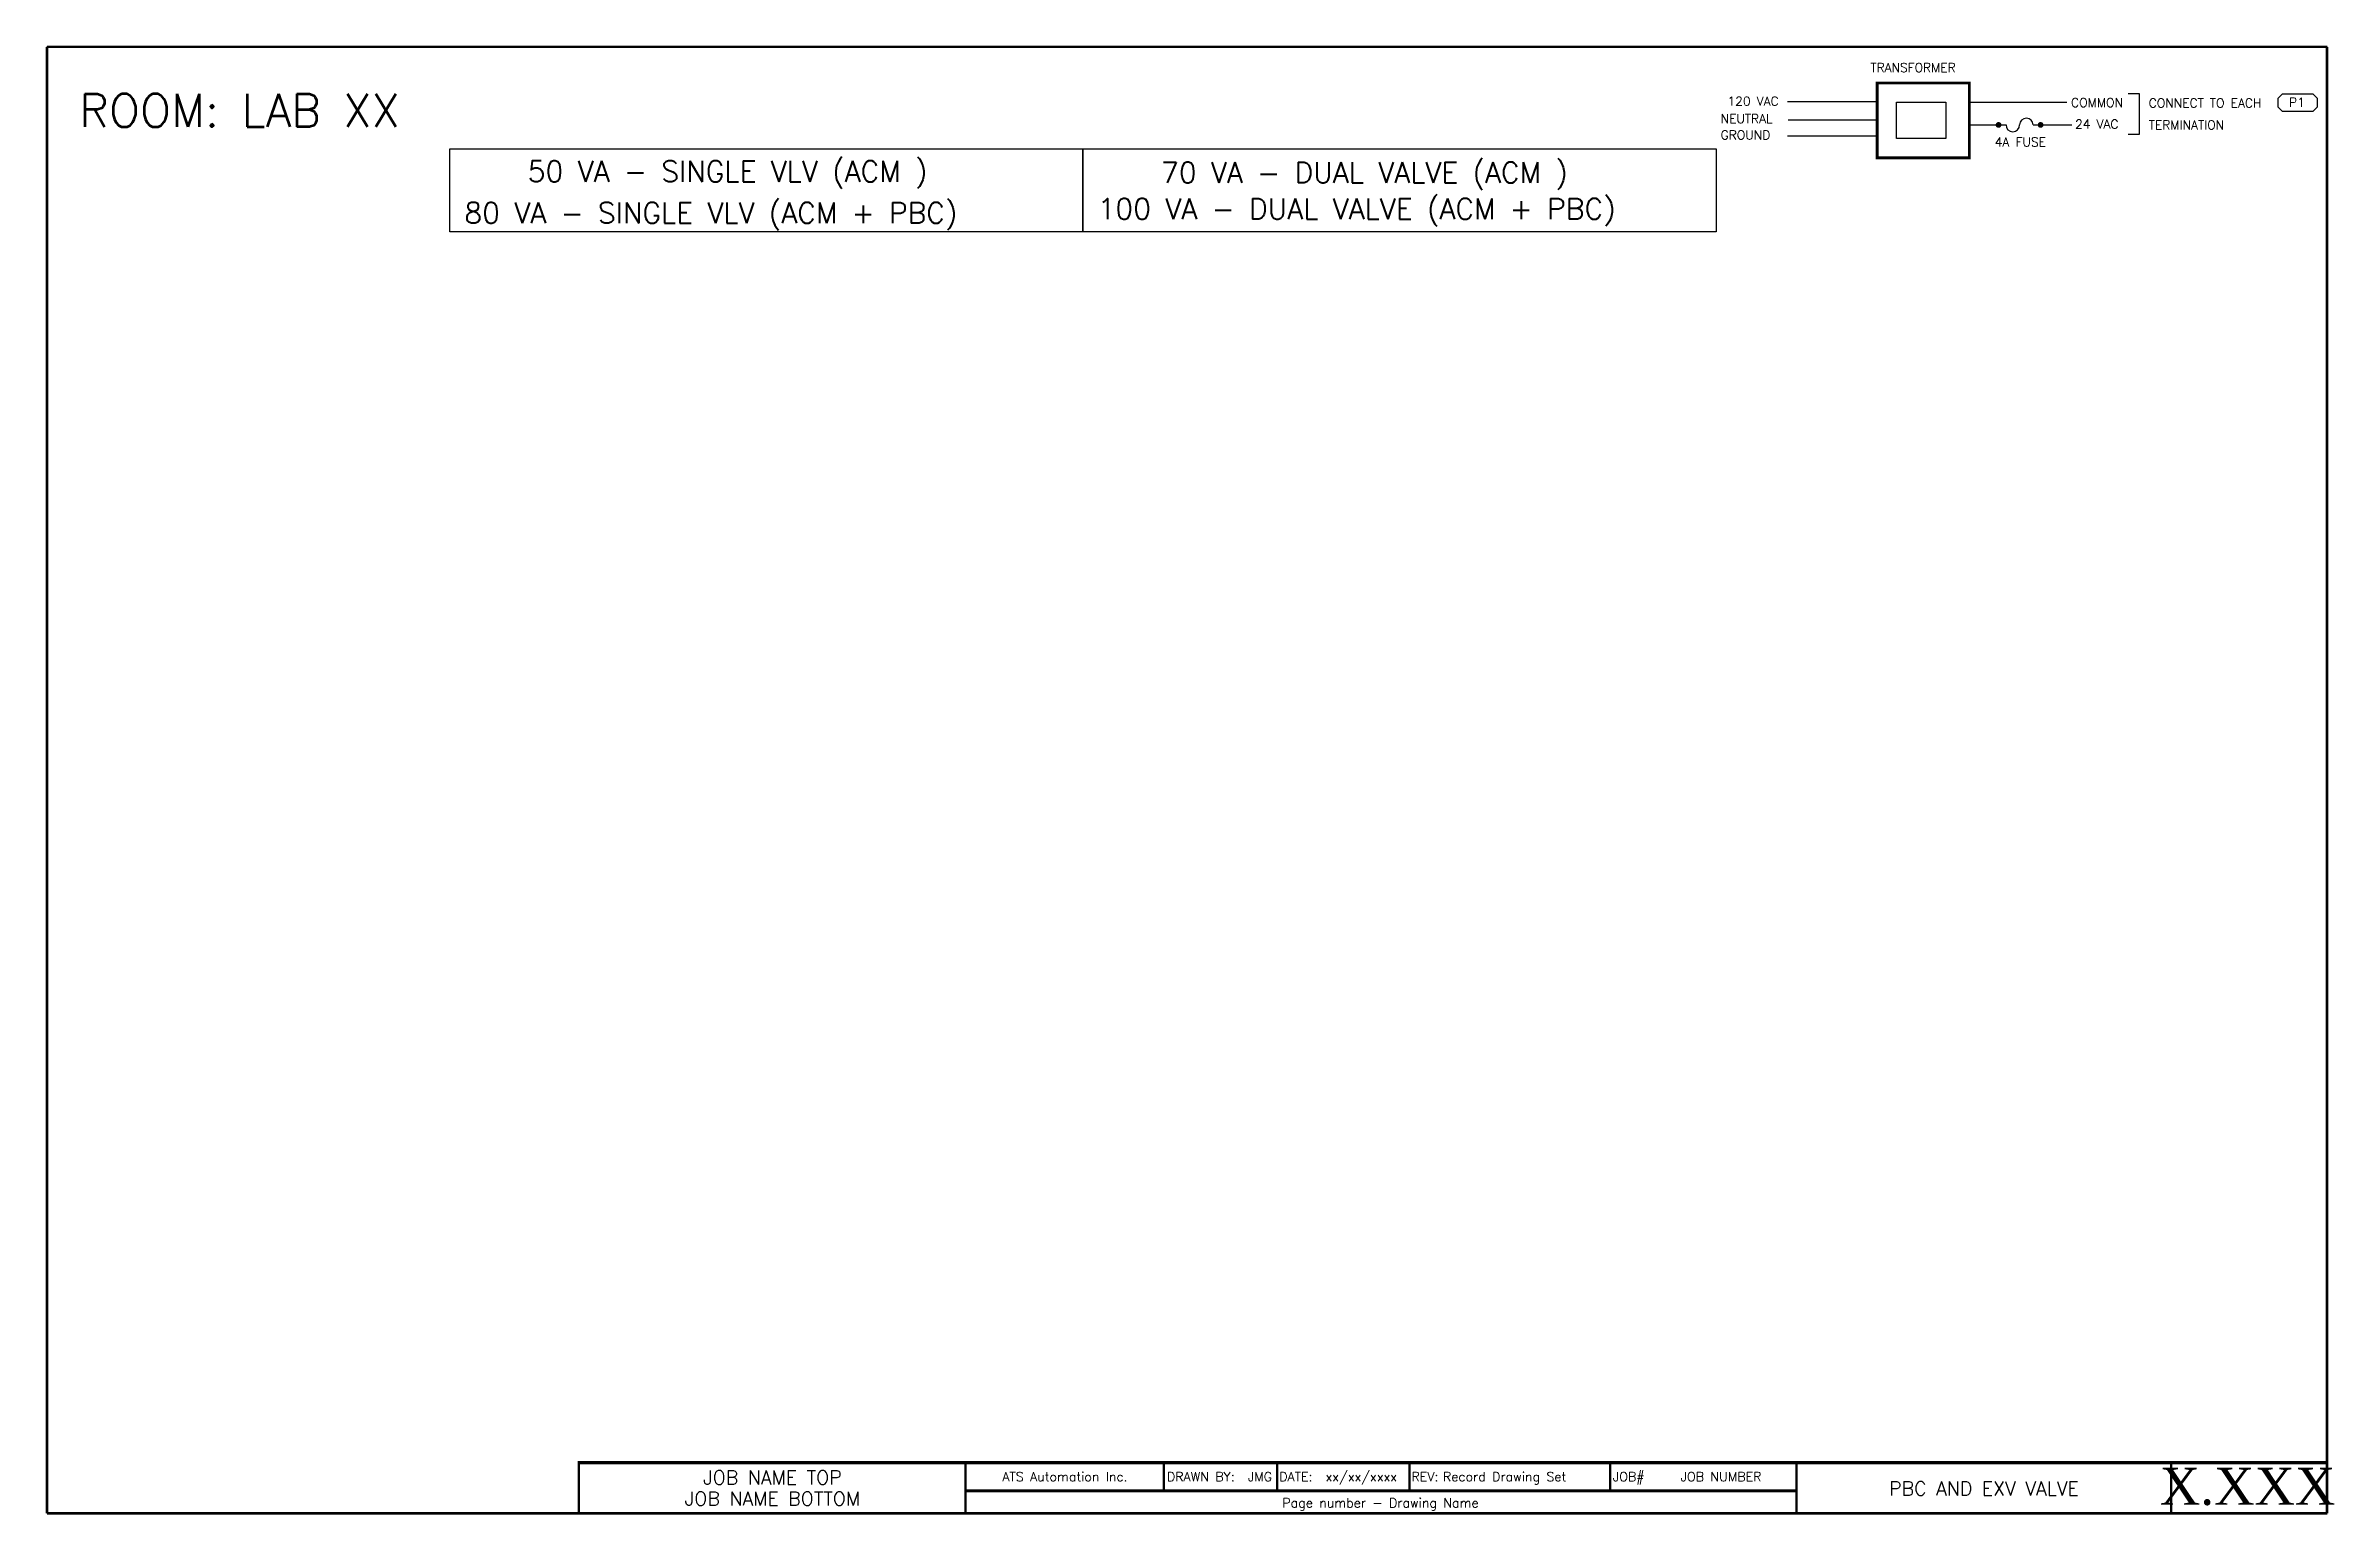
# Paper-space layout 'Layout1' of a CAD drawing. Extents: x 0.7 to 16.1, y 0.3 to 10.3.
# The model-space entities are those that its viewports show. They can reach past a viewport. Long polylines and large blocks are cut down to what shows.
import ezdxf
from ezdxf.enums import TextEntityAlignment as Align

# ---------------------------------------------------------------- set-up
doc = ezdxf.new("R2010")
doc.units = 0
doc.header["$LTSCALE"] = 96
doc.header["$MEASUREMENT"] = 0
doc.layers.get('0').update_dxf_attribs({"linetype": 'CONTINUOUS'})
for name, color, linetype in [('COMP', 4, 'CONTINUOUS'), ('Hood', 2, 'CONTINUOUS'), ('ModelB', 30, 'CONTINUOUS'), ('MVIEW', 1, 'CONTINUOUS'), ('Text', 7, 'CONTINUOUS')]:
    doc.layers.add(name, color=color, linetype=linetype)
doc.styles.add('CENTURY', font='century')
doc.styles.add('Romans', font='romans.shx')
doc.styles.get("Standard").update_dxf_attribs({"font": 'ROMANS'})

# ---------------------------------------------------------------- blocks, each defined once
blk = doc.blocks.new('ats-flat-3')
at = {"layer": 'MVIEW'}
for points, const_width in [([(16.064, 0.678), (4.26, 0.678)], 0.0156), ([(4.26, 0.335), (4.26, 0.678)], 0.0156), ([(6.871, 0.335), (6.871, 0.678)], 0.0156), ([(8.211, 0.496), (8.211, 0.678)], 0.0156), ([(8.977, 0.491), (8.977, 0.678)], 0.0156), ([(9.871, 0.491), (9.871, 0.678)], 0.0156), ([(11.227, 0.491), (11.227, 0.678)], 0.0156), ([(12.486, 0.335), (12.486, 0.678)], 0.0156), ([(15.017, 0.335), (15.017, 0.678)], 0.0156), ([(6.871, 0.491), (12.486, 0.491)], 0.0208)]:
    blk.add_lwpolyline(points, dxfattribs=dict(at, const_width=const_width))
at = {"layer": 'Text', "style": 'Romans'}
for s, p in [('DRAWN BY:', (8.232, 0.556)), ('DATE:', (8.991, 0.556)), ('REV:', (9.884, 0.556)), ('JOB#', (11.245, 0.556))]:
    blk.add_text(s, height=0.0625, dxfattribs=at).set_placement(p)
at = {"layer": 'Text'}
for tag, height, p in [('JOBNAMETOP', 0.0938, (5.567, 0.534)), ('TITLETOP', 0.0938, (13.752, 0.534)), ('JOBNAMEBOTTOM', 0.0938, (5.567, 0.392)), ('TITLEBOTTOM', 0.0938, (13.752, 0.392)), ('TITLE', 0.0938, (13.752, 0.46)), ('DRAWNAME', 0.0625, (9.675, 0.379))]:
    blk.add_attdef(tag, text='', height=height, dxfattribs=at).set_placement(p, align=Align.CENTER)
for tag, height, style, p in [('DRAFTER', 0.0625, 'Romans', (8.861, 0.556)), ('PAGE', 0.25, 'CENTURY', (15.533, 0.397)), ('OFFICE', 0.0625, 'Romans', (7.543, 0.556)), ('DATE', 0.0625, 'Romans', (9.546, 0.556)), ('JOBNUM', 0.0625, 'Romans', (11.976, 0.556))]:
    blk.add_attdef(tag, text='', height=height, dxfattribs=dict(at, style=style)).set_placement(p, align=Align.CENTER)
blk.add_attdef('REVISED', (10.097, 0.556), '', height=0.0625, dxfattribs=at)

msp = doc.modelspace()

# ---------------------------------------------------------------- linework, layer by layer
at = {"color": 7, "linetype": 'Continuous'}
for points in [[(327.2, 917.8), (738, 917.8), (738, 864), (327.2, 864)], [(738, 917.8), (1148.8, 917.8), (1148.8, 864), (738, 864)]]:
    msp.add_lwpolyline(points, close=True, dxfattribs=at)
at = {"layer": 'Hood', "color": 0, "linetype": 'Continuous'}
for p, q in [((1416, 953.7), (1423.1, 953.7)), ((1423.1, 953.7), (1423.1, 927.3)), ((1423.1, 927.3), (1416, 927.3))]:
    msp.add_line(p, q, dxfattribs=at)
at = {"layer": 'Hood', "color": 0}
for p, q in [((1513.3, 950.7), (1516.1, 953.5)), ((1513.3, 944.9), (1513.3, 950.7)), ((1516.1, 953.5), (1535.9, 953.5)), ((1535.9, 953.5), (1538.7, 950.7)), ((1538.7, 950.7), (1538.7, 944.9)), ((1253.2, 948.4), (1195, 948.4)), ((1253.2, 936.4), (1195.5, 936.4)), ((1265.7, 924.5), (1265.7, 948.1)), ((1265.7, 948.1), (1297.7, 948.1)), ((1297.7, 948.1), (1297.7, 924.5)), ((1313, 948.2), (1376.2, 948.2)), ((1516.1, 942.1), (1513.3, 944.9)), ((1535.9, 942.1), (1516.1, 942.1)), ((1538.7, 944.9), (1535.9, 942.1)), ((1253.2, 926.2), (1195, 926.2)), ((1297.7, 924.5), (1265.7, 924.5)), ((1313, 933.4), (1331.9, 933.4)), ((1331.9, 933.4), (1336.8, 933.4)), ((1354.4, 933.4), (1359.3, 933.4)), ((1359.2, 933.4), (1379.4, 933.4))]:
    msp.add_line(p, q, dxfattribs=at)
at = {"layer": 'Hood', "color": 0, "const_width": 1.86}
msp.add_lwpolyline([(1253.2, 912), (1253.2, 960.6), (1313, 960.6), (1313, 912)], close=True, dxfattribs=at)
for points in [[(1331, 933.4, 1), (1332.9, 933.4, 1)], [(1358.3, 933.4, 1), (1360.2, 933.4, 1)]]:
    msp.add_lwpolyline(points, format="xyb", close=True, dxfattribs=at)
at = {"layer": 'Hood', "color": 0}
for centre, start, end in [((1350, 933.4), 0, 180), ((1341.2, 933.4), 180, 0)]:
    msp.add_arc(centre, 4.41, start, end, dxfattribs=at)
at = {"layer": 'ModelB', "const_width": 1.5}
for points in [[(66, 984), (66, 33), (1545, 33), (1545, 984)], [(66, 33), (66, -918), (1545, -918), (1545, 33)]]:
    msp.add_lwpolyline(points, close=True, dxfattribs=at)
msp.add_lwpolyline([(1545, 66), (411, 66), (411, 33)], dxfattribs=at)

# ---------------------------------------------------------------- texts
at = {"transparency": 33554687}
msp.add_text('ROOM: LAB XX', height=21.391, dxfattribs=at).set_placement((86.8, 932.1))
at = {"layer": 'Hood', "color": 0}
for s, p in [('TRANSFORMER', (1248.8, 967.7)), ('120 VAC', (1156.1, 945.9)), ('COMMON', (1379, 945)), ('CONNECT TO EACH ', (1429.4, 944.7)), ('P1', (1520.4, 945.2)), ('NEUTRAL', (1151.7, 934.5)), ('24 VAC', (1381.6, 931)), ('TERMINATION', (1429.4, 930.5)), ('GROUND', (1151.7, 924)), ('4A FUSE', (1329.5, 919.4))]:
    msp.add_text(s, height=5.82, dxfattribs=at).set_placement(p)
at = {"layer": 'Hood', "color": 7, "linetype": 'Continuous'}
for s, p in [('50 VA - SINGLE VLV (ACM )', (377.8, 896.6)), ('70 VA - DUAL VALVE (ACM )', (788.6, 895.8)), ('80 VA - SINGLE VLV (ACM + PBC)', (336.7, 869.6)), ('100 VA - DUAL VALVE (ACM + PBC)', (747.5, 872.3))]:
    msp.add_text(s, height=13.472, dxfattribs=at).set_placement(p)

psp = doc.layouts.get("Layout1")

# ---------------------------------------------------------------- linework, layer by layer
at = {"const_width": 0.0156}
for points in [[(16.072, 0.339), (16.072, 10.245)], [(0.665, 0.339), (16.072, 0.339)]]:
    psp.add_lwpolyline(points, dxfattribs=at)
at = {"layer": 'MVIEW', "const_width": 0.0156}
for points in [[(16.072, 10.245), (0.665, 10.245)], [(0.665, 10.245), (0.665, 0.339)]]:
    psp.add_lwpolyline(points, dxfattribs=at)

# ---------------------------------------------------------------- block references
at = {"layer": 'COMP'}
ref = psp.add_blockref('ats-flat-3', (0, 0), dxfattribs=at)
ref.add_attrib('TITLE', 'PBC AND EXV VALVE', dxfattribs={"layer": 'Text', "height": 0.09375, "style": 'Romans'}).set_placement((13.752, 0.46), align=Align.CENTER)
ref.add_attrib('OFFICE', 'ATS Automation Inc.', dxfattribs={"layer": 'Text', "height": 0.0625, "style": 'Romans'}).set_placement((7.543, 0.556), align=Align.CENTER)
ref.add_attrib('DRAFTER', 'JMG', dxfattribs={"layer": 'Text', "height": 0.0625, "style": 'Romans'}).set_placement((8.861, 0.556), align=Align.CENTER)
ref.add_attrib('DATE', 'xx/xx/xxxx', dxfattribs={"layer": 'Text', "height": 0.0625, "style": 'Romans'}).set_placement((9.546, 0.556), align=Align.CENTER)
ref.add_attrib('REVISED', 'Record Drawing Set', (10.097, 0.556), dxfattribs={"layer": 'Text', "height": 0.0625, "style": 'Romans'})
ref.add_attrib('JOBNAMETOP', 'JOB NAME TOP', dxfattribs={"layer": 'Text', "height": 0.09375, "style": 'Romans'}).set_placement((5.567, 0.534), align=Align.CENTER)
ref.add_attrib('JOBNAMEBOTTOM', 'JOB NAME BOTTOM', dxfattribs={"layer": 'Text', "height": 0.09375, "style": 'Romans'}).set_placement((5.567, 0.392), align=Align.CENTER)
ref.add_attrib('DRAWNAME', 'Page number - Drawing Name', dxfattribs={"layer": 'Text', "height": 0.0625, "style": 'Romans'}).set_placement((9.675, 0.379), align=Align.CENTER)
ref.add_attrib('JOBNUM', 'JOB NUMBER', dxfattribs={"layer": 'Text', "height": 0.0625, "style": 'Romans'}).set_placement((11.976, 0.556), align=Align.CENTER)
ref.add_attrib('PAGE', 'X.XXX', dxfattribs={"layer": 'Text', "height": 0.25, "style": 'CENTURY'}).set_placement((15.533, 0.397), align=Align.CENTER)

# ---------------------------------------------------------------- viewports
at = {"layer": 'MVIEW'}
psp.add_viewport(center=(8.368, 5.293), size=(15.405, 9.90426), view_center_point=(805.5, 508.5), view_height=951, dxfattribs=at)

doc.saveas('drawing.dxf')
